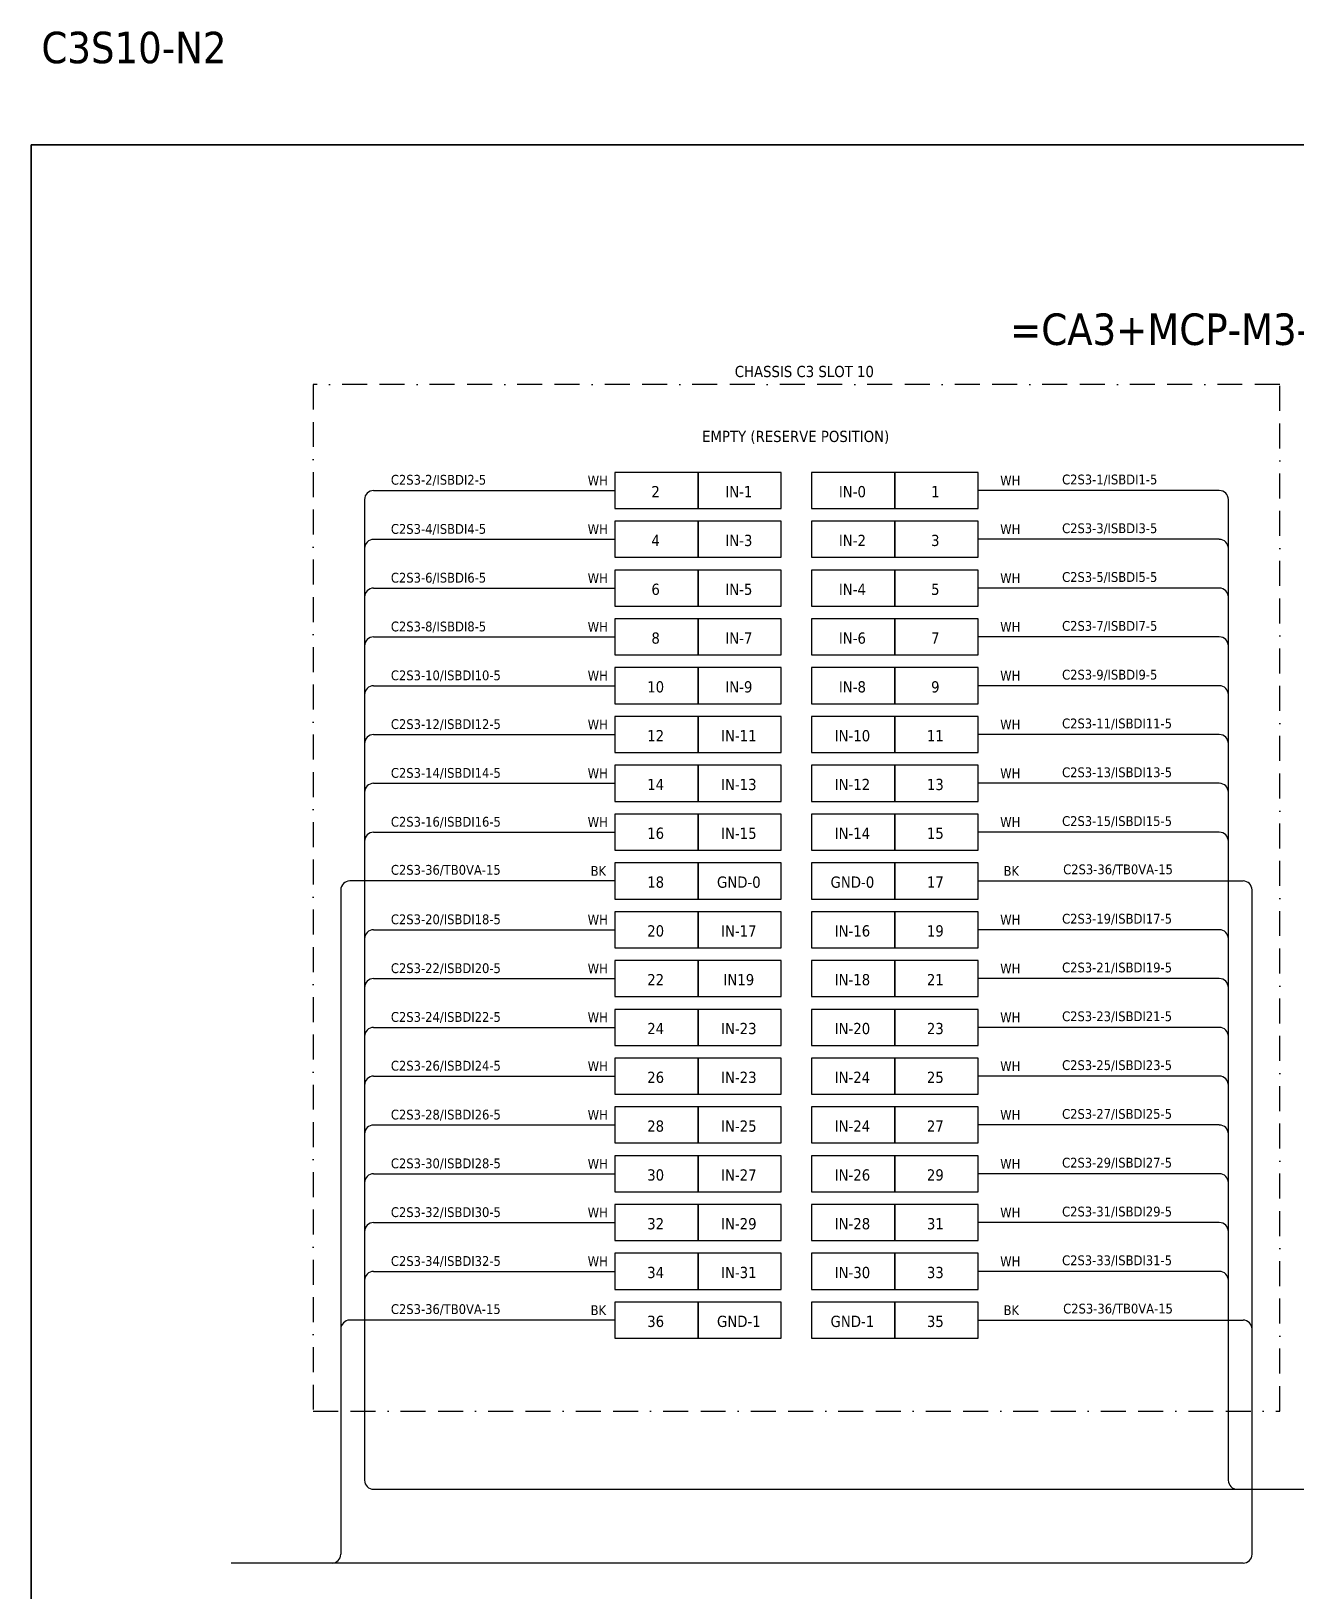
# Model space of a CAD drawing. Header units: millimetres. Extents: x 0 to 54213, y 0 to 2820.
# Drawn here: x 41933 to 43219, y 1234 to 2820 of the extents above; entities that cross this region are included whole.
import ezdxf
from ezdxf.enums import TextEntityAlignment as Align

# ---------------------------------------------------------------- set-up
doc = ezdxf.new("R2010")
doc.units = ezdxf.units.MM
doc.linetypes.add('BORDERX2', pattern=[88.9, 25.4, -12.7, 25.4, -12.7, 0, -12.7])
doc.layers.add('HELPPOINT', color=7, linetype='Continuous')
doc.layers.add('x01001-FrameArea', color=2, linetype='BORDERX2')
doc.layers.add('IE-EQUIP', color=253, linetype='Continuous', lineweight=25)
doc.layers.add('IE-WIRE', color=7, linetype='Continuous', lineweight=25)
doc.styles.add('Tahoma', font='')
doc.styles.get('Tahoma').set_extended_font_data('Tahoma')

msp = doc.modelspace()

# ---------------------------------------------------------------- linework, layer by layer
at = {"layer": 'HELPPOINT', "color": 4, "lineweight": 35}
for p, q in [((41933, 0), (41933, 2704.2)), ((41933, 2704.2), (45826.3, 2704.2)), ((41933, 0), (41933, 2704.2)), ((41933, 2704.2), (45826.3, 2704.2))]:
    msp.add_line(p, q, dxfattribs=at)
at = {"layer": 'IE-EQUIP', "linetype": 'Continuous', "ltscale": 25.4}
for points in [[(42526.4, 2334.4), (42611.1, 2334.4), (42611.1, 2371.1), (42526.4, 2371.1)], [(42611.1, 2334.4), (42695.7, 2334.4), (42695.7, 2371.1), (42611.1, 2371.1)], [(42726.6, 2334.4), (42811.2, 2334.4), (42811.2, 2371.1), (42726.6, 2371.1)], [(42811.2, 2334.4), (42895.9, 2334.4), (42895.9, 2371.1), (42811.2, 2371.1)], [(42526.4, 2284.8), (42611.1, 2284.8), (42611.1, 2321.5), (42526.4, 2321.5)], [(42611.1, 2284.8), (42695.7, 2284.8), (42695.7, 2321.5), (42611.1, 2321.5)], [(42726.6, 2284.8), (42811.2, 2284.8), (42811.2, 2321.5), (42726.6, 2321.5)], [(42811.2, 2284.8), (42895.9, 2284.8), (42895.9, 2321.5), (42811.2, 2321.5)], [(42526.4, 2235.1), (42611.1, 2235.1), (42611.1, 2271.8), (42526.4, 2271.8)], [(42611.1, 2235.1), (42695.7, 2235.1), (42695.7, 2271.8), (42611.1, 2271.8)], [(42726.6, 2235.1), (42811.2, 2235.1), (42811.2, 2271.8), (42726.6, 2271.8)], [(42811.2, 2235.1), (42895.9, 2235.1), (42895.9, 2271.8), (42811.2, 2271.8)], [(42526.4, 2185.5), (42611.1, 2185.5), (42611.1, 2222.2), (42526.4, 2222.2)], [(42611.1, 2185.5), (42695.7, 2185.5), (42695.7, 2222.2), (42611.1, 2222.2)], [(42726.6, 2185.5), (42811.2, 2185.5), (42811.2, 2222.2), (42726.6, 2222.2)], [(42811.2, 2185.5), (42895.9, 2185.5), (42895.9, 2222.2), (42811.2, 2222.2)], [(42526.4, 2135.9), (42611.1, 2135.9), (42611.1, 2172.6), (42526.4, 2172.6)], [(42611.1, 2135.9), (42695.7, 2135.9), (42695.7, 2172.6), (42611.1, 2172.6)], [(42726.6, 2135.9), (42811.2, 2135.9), (42811.2, 2172.6), (42726.6, 2172.6)], [(42811.2, 2135.9), (42895.9, 2135.9), (42895.9, 2172.6), (42811.2, 2172.6)], [(42526.4, 2086.2), (42611.1, 2086.2), (42611.1, 2122.9), (42526.4, 2122.9)], [(42611.1, 2086.2), (42695.7, 2086.2), (42695.7, 2122.9), (42611.1, 2122.9)], [(42726.6, 2086.2), (42811.2, 2086.2), (42811.2, 2122.9), (42726.6, 2122.9)], [(42811.2, 2086.2), (42895.9, 2086.2), (42895.9, 2122.9), (42811.2, 2122.9)], [(42526.4, 2036.6), (42611.1, 2036.6), (42611.1, 2073.3), (42526.4, 2073.3)], [(42611.1, 2036.6), (42695.7, 2036.6), (42695.7, 2073.3), (42611.1, 2073.3)], [(42726.6, 2036.6), (42811.2, 2036.6), (42811.2, 2073.3), (42726.6, 2073.3)], [(42811.2, 2036.6), (42895.9, 2036.6), (42895.9, 2073.3), (42811.2, 2073.3)], [(42526.4, 1987), (42611.1, 1987), (42611.1, 2023.7), (42526.4, 2023.7)], [(42611.1, 1987), (42695.7, 1987), (42695.7, 2023.7), (42611.1, 2023.7)], [(42726.6, 1987), (42811.2, 1987), (42811.2, 2023.7), (42726.6, 2023.7)], [(42811.2, 1987), (42895.9, 1987), (42895.9, 2023.7), (42811.2, 2023.7)], [(42526.4, 1937.3), (42611.1, 1937.3), (42611.1, 1974), (42526.4, 1974)], [(42611.1, 1937.3), (42695.7, 1937.3), (42695.7, 1974), (42611.1, 1974)], [(42726.6, 1937.3), (42811.2, 1937.3), (42811.2, 1974), (42726.6, 1974)], [(42811.2, 1937.3), (42895.9, 1937.3), (42895.9, 1974), (42811.2, 1974)], [(42526.4, 1887.7), (42611.1, 1887.7), (42611.1, 1924.4), (42526.4, 1924.4)], [(42611.1, 1887.7), (42695.7, 1887.7), (42695.7, 1924.4), (42611.1, 1924.4)], [(42726.6, 1887.7), (42811.2, 1887.7), (42811.2, 1924.4), (42726.6, 1924.4)], [(42811.2, 1887.7), (42895.9, 1887.7), (42895.9, 1924.4), (42811.2, 1924.4)], [(42526.4, 1838.1), (42611.1, 1838.1), (42611.1, 1874.8), (42526.4, 1874.8)], [(42611.1, 1838.1), (42695.7, 1838.1), (42695.7, 1874.8), (42611.1, 1874.8)], [(42726.6, 1838.1), (42811.2, 1838.1), (42811.2, 1874.8), (42726.6, 1874.8)], [(42811.2, 1838.1), (42895.9, 1838.1), (42895.9, 1874.8), (42811.2, 1874.8)], [(42526.4, 1788.4), (42611.1, 1788.4), (42611.1, 1825.1), (42526.4, 1825.1)], [(42611.1, 1788.4), (42695.7, 1788.4), (42695.7, 1825.1), (42611.1, 1825.1)], [(42726.6, 1788.4), (42811.2, 1788.4), (42811.2, 1825.1), (42726.6, 1825.1)], [(42811.2, 1788.4), (42895.9, 1788.4), (42895.9, 1825.1), (42811.2, 1825.1)], [(42526.4, 1738.8), (42611.1, 1738.8), (42611.1, 1775.5), (42526.4, 1775.5)], [(42611.1, 1738.8), (42695.7, 1738.8), (42695.7, 1775.5), (42611.1, 1775.5)], [(42726.6, 1738.8), (42811.2, 1738.8), (42811.2, 1775.5), (42726.6, 1775.5)], [(42811.2, 1738.8), (42895.9, 1738.8), (42895.9, 1775.5), (42811.2, 1775.5)], [(42526.4, 1689.2), (42611.1, 1689.2), (42611.1, 1725.9), (42526.4, 1725.9)], [(42611.1, 1689.2), (42695.7, 1689.2), (42695.7, 1725.9), (42611.1, 1725.9)], [(42726.6, 1689.2), (42811.2, 1689.2), (42811.2, 1725.9), (42726.6, 1725.9)], [(42811.2, 1689.2), (42895.9, 1689.2), (42895.9, 1725.9), (42811.2, 1725.9)], [(42526.4, 1639.5), (42611.1, 1639.5), (42611.1, 1676.2), (42526.4, 1676.2)], [(42611.1, 1639.5), (42695.7, 1639.5), (42695.7, 1676.2), (42611.1, 1676.2)], [(42726.6, 1639.5), (42811.2, 1639.5), (42811.2, 1676.2), (42726.6, 1676.2)], [(42811.2, 1639.5), (42895.9, 1639.5), (42895.9, 1676.2), (42811.2, 1676.2)], [(42526.4, 1589.9), (42611.1, 1589.9), (42611.1, 1626.6), (42526.4, 1626.6)], [(42611.1, 1589.9), (42695.7, 1589.9), (42695.7, 1626.6), (42611.1, 1626.6)], [(42726.6, 1589.9), (42811.2, 1589.9), (42811.2, 1626.6), (42726.6, 1626.6)], [(42811.2, 1589.9), (42895.9, 1589.9), (42895.9, 1626.6), (42811.2, 1626.6)], [(42526.4, 1540.3), (42611.1, 1540.3), (42611.1, 1577), (42526.4, 1577)], [(42611.1, 1540.3), (42695.7, 1540.3), (42695.7, 1577), (42611.1, 1577)], [(42726.6, 1540.3), (42811.2, 1540.3), (42811.2, 1577), (42726.6, 1577)], [(42811.2, 1540.3), (42895.9, 1540.3), (42895.9, 1577), (42811.2, 1577)], [(42526.4, 1490.6), (42611.1, 1490.6), (42611.1, 1527.3), (42526.4, 1527.3)], [(42611.1, 1490.6), (42695.7, 1490.6), (42695.7, 1527.3), (42611.1, 1527.3)], [(42726.6, 1490.6), (42811.2, 1490.6), (42811.2, 1527.3), (42726.6, 1527.3)], [(42811.2, 1490.6), (42895.9, 1490.6), (42895.9, 1527.3), (42811.2, 1527.3)]]:
    msp.add_lwpolyline(points, close=True, dxfattribs=at)
at = {"layer": 'IE-WIRE', "color": 4, "ltscale": 25.4}
for p, q in [((42281.2, 2352.7), (42526.4, 2352.7)), ((43141.2, 2352.7), (42895.9, 2352.7)), ((42272, 2343.6), (42272, 1346.2)), ((43150.3, 2343.6), (43150.3, 1346.2)), ((42281.2, 2303.1), (42526.4, 2303.1)), ((43141.2, 2303.1), (42895.9, 2303.1)), ((42281.2, 2253.5), (42526.4, 2253.5)), ((43141.2, 2253.5), (42895.9, 2253.5)), ((42281.2, 2203.8), (42526.4, 2203.8)), ((43141.2, 2203.8), (42895.9, 2203.8)), ((42281.2, 2154.2), (42526.4, 2154.2)), ((43141.2, 2154.2), (42895.9, 2154.2)), ((42281.2, 2104.6), (42526.4, 2104.6)), ((43141.2, 2104.6), (42895.9, 2104.6)), ((42281.2, 2055), (42526.4, 2055)), ((43141.2, 2055), (42895.9, 2055)), ((42281.2, 2005.3), (42526.4, 2005.3)), ((43141.2, 2005.3), (42895.9, 2005.3)), ((42281.2, 1906.1), (42526.4, 1906.1)), ((43141.2, 1906.1), (42895.9, 1906.1)), ((42281.2, 1856.4), (42526.4, 1856.4)), ((43141.2, 1856.4), (42895.9, 1856.4)), ((42281.2, 1806.8), (42526.4, 1806.8)), ((43141.2, 1806.8), (42895.9, 1806.8)), ((42281.2, 1757.2), (42526.4, 1757.2)), ((43141.2, 1757.2), (42895.9, 1757.2)), ((42281.2, 1707.5), (42526.4, 1707.5)), ((43141.2, 1707.5), (42895.9, 1707.5)), ((42281.2, 1657.9), (42526.4, 1657.9)), ((43141.2, 1657.9), (42895.9, 1657.9)), ((42281.2, 1608.3), (42526.4, 1608.3)), ((43141.2, 1608.3), (42895.9, 1608.3)), ((42281.2, 1558.6), (42526.4, 1558.6)), ((43141.2, 1558.6), (42895.9, 1558.6))]:
    msp.add_line(p, q, dxfattribs=at)
at = {"layer": 'IE-WIRE', "color": 7, "ltscale": 25.4}
for p, q in [((42526.4, 1955.7), (42257, 1955.7)), ((42895.9, 1955.7), (43165.3, 1955.7)), ((42247.9, 1946.5), (42247.9, 1270.9)), ((43174.4, 1946.5), (43174.4, 1270.9)), ((42526.4, 1509), (42257, 1509)), ((42895.9, 1509), (43165.3, 1509)), ((43165.5, 1262), (42136.4, 1262))]:
    msp.add_line(p, q, dxfattribs=at)
at = {"layer": 'IE-WIRE', "color": 4}
msp.add_line((42281.1, 1337), (43322.5, 1337), dxfattribs=at)
at = {"layer": 'IE-WIRE', "color": 4, "ltscale": 25.4}
for centre, start, end in [((42281.2, 2343.6), 90, 180), ((43141.2, 2343.6), 0, 90), ((42281.2, 2293.9), 90, 180), ((43141.2, 2293.9), 0, 90), ((42281.2, 2244.3), 90, 180), ((43141.2, 2244.3), 0, 90), ((42281.2, 2194.7), 90, 180), ((43141.2, 2194.7), 0, 90), ((42281.2, 2145), 90, 180), ((43141.2, 2145), 0, 90), ((42281.2, 2095.4), 90, 180), ((43141.2, 2095.4), 0, 90), ((42281.2, 2045.8), 90, 180), ((43141.2, 2045.8), 0, 90), ((42281.2, 1996.1), 90, 180), ((43141.2, 1996.1), 0, 90), ((42281.2, 1896.9), 90, 180), ((43141.2, 1896.9), 0, 90), ((42281.2, 1847.2), 90, 180), ((43141.2, 1847.2), 0, 90), ((42281.2, 1797.6), 90, 180), ((43141.2, 1797.6), 0, 90), ((42281.2, 1748), 90, 180), ((43141.2, 1748), 0, 90), ((42281.2, 1698.3), 90, 180), ((43141.2, 1698.3), 0, 90), ((42281.2, 1648.7), 90, 180), ((43141.2, 1648.7), 0, 90), ((42281.2, 1599.1), 90, 180), ((43141.2, 1599.1), 0, 90), ((42281.2, 1549.4), 90, 180), ((43141.2, 1549.4), 0, 90)]:
    msp.add_arc(centre, 9.17, start, end, dxfattribs=at)
at = {"layer": 'IE-WIRE', "color": 7, "ltscale": 25.4}
for centre, radius, start, end in [((42257, 1946.5), 9.14, 90, 180), ((43165.3, 1946.5), 9.14, 0, 90), ((42257, 1499.9), 9.14, 90, 180), ((43165.3, 1499.9), 9.14, 0, 90), ((42238.9, 1270.9), 8.96, 270, 0), ((43165.5, 1270.9), 8.96, 270, 0), ((43165.5, 1270.9), 8.96, 270, 0)]:
    msp.add_arc(centre, radius, start, end, dxfattribs=at)
at = {"layer": 'IE-WIRE', "color": 4}
for centre in [(42281.1, 1346.2), (43159.5, 1346.2)]:
    msp.add_arc(centre, 9.14, 180, 270, dxfattribs=at)
at = {"layer": 'x01001-FrameArea'}
msp.add_lwpolyline([(42219.7, 1416.6), (43202.7, 1416.6), (43202.7, 2460.5), (42219.7, 2460.5)], close=True, dxfattribs=at)

# ---------------------------------------------------------------- texts
at = {"color": 2, "style": 'Tahoma'}
msp.add_text('C3S10-N2', height=32, dxfattribs=at).set_placement((41943.4, 2787.3))
for s, height, p in [('=CA3+MCP-M3-P10', 32, (43116.4, 2516.8)), ('CHASSIS C3 SLOT 10', 11.441, (42719.2, 2473.8)), ('EMPTY (RESERVE POSITION)', 11.441, (42710.4, 2407.8)), ('2', 11.4, (42568, 2351.6)), ('IN-1', 11.44, (42652.6, 2351.6)), ('IN-0', 11.44, (42768.1, 2351.6)), ('1', 11.4, (42852.4, 2351.6)), ('4', 11.4, (42568, 2302)), ('IN-3', 11.44, (42652.6, 2302)), ('IN-2', 11.44, (42768.1, 2302)), ('3', 11.4, (42852.4, 2302)), ('6', 11.4, (42568, 2252.3)), ('IN-5', 11.44, (42652.6, 2252.3)), ('IN-4', 11.44, (42768.1, 2252.3)), ('5', 11.4, (42852.4, 2252.3)), ('8', 11.4, (42568, 2202.7)), ('IN-7', 11.44, (42652.6, 2202.7)), ('IN-6', 11.44, (42768.1, 2202.7)), ('7', 11.4, (42852.4, 2202.7)), ('10', 11.44, (42568, 2153.1)), ('IN-9', 11.44, (42652.6, 2153.1)), ('IN-8', 11.44, (42768.1, 2153.1)), ('9', 11.4, (42852.4, 2153.1)), ('12', 11.44, (42568, 2103.4)), ('IN-11', 11.44, (42652.6, 2103.4)), ('IN-10', 11.44, (42768.1, 2103.4)), ('11', 11.44, (42852.4, 2103.4)), ('14', 11.44, (42568, 2053.8)), ('IN-13', 11.44, (42652.6, 2053.8)), ('IN-12', 11.44, (42768.1, 2053.8)), ('13', 11.44, (42852.4, 2053.8)), ('16', 11.44, (42568, 2004.2)), ('IN-15', 11.44, (42652.6, 2004.2)), ('IN-14', 11.44, (42768.1, 2004.2)), ('15', 11.44, (42852.4, 2004.2)), ('18', 11.44, (42568, 1954.5)), ('GND-0', 11.44, (42652.6, 1954.5)), ('GND-0', 11.44, (42768.1, 1954.5)), ('17', 11.44, (42852.4, 1954.5)), ('20', 11.44, (42568, 1904.9)), ('IN-17', 11.44, (42652.6, 1904.9)), ('IN-16', 11.44, (42768.1, 1904.9)), ('19', 11.44, (42852.4, 1904.9)), ('22', 11.44, (42568, 1855.3)), ('IN19', 11.44, (42652.6, 1855.3)), ('IN-18', 11.44, (42768.1, 1855.3)), ('21', 11.44, (42852.4, 1855.3)), ('24', 11.44, (42568, 1805.6)), ('IN-23', 11.44, (42652.6, 1805.6)), ('IN-20', 11.44, (42768.1, 1805.6)), ('23', 11.44, (42852.4, 1805.6)), ('26', 11.44, (42568, 1756)), ('IN-23', 11.44, (42652.6, 1756)), ('IN-24', 11.44, (42768.1, 1756)), ('25', 11.44, (42852.4, 1756)), ('28', 11.44, (42568, 1706.4)), ('IN-25', 11.44, (42652.6, 1706.4)), ('IN-24', 11.44, (42768.1, 1706.4)), ('27', 11.44, (42852.4, 1706.4)), ('30', 11.44, (42568, 1656.7)), ('IN-27', 11.44, (42652.6, 1656.7)), ('IN-26', 11.44, (42768.1, 1656.7)), ('29', 11.44, (42852.4, 1656.7)), ('32', 11.44, (42568, 1607.1)), ('IN-29', 11.44, (42652.6, 1607.1)), ('IN-28', 11.44, (42768.1, 1607.1)), ('31', 11.44, (42852.4, 1607.1)), ('34', 11.44, (42568, 1557.5)), ('IN-31', 11.44, (42652.6, 1557.5)), ('IN-30', 11.44, (42768.1, 1557.5)), ('33', 11.44, (42852.4, 1557.5)), ('36', 11.44, (42568, 1507.8)), ('GND-1', 11.44, (42652.6, 1507.8)), ('GND-1', 11.44, (42768.1, 1507.8)), ('35', 11.44, (42852.4, 1507.8))]:
    msp.add_text(s, height=height, dxfattribs=at).set_placement(p, align=Align.MIDDLE_CENTER)
at = {"color": 4, "style": 'Tahoma'}
for s, height, p in [('C2S3-2/ISBDI2-5', 9.949, (42298.8, 2358.7)), ('WH', 9.95, (42498.9, 2358)), ('WH', 9.95, (42918.4, 2358)), ('C2S3-1/ISBDI1-5', 9.949, (42981.3, 2359)), ('C2S3-4/ISBDI4-5', 9.949, (42298.8, 2308.7)), ('WH', 9.95, (42498.9, 2308.4)), ('WH', 9.95, (42918.4, 2308.4)), ('C2S3-3/ISBDI3-5', 9.949, (42981.3, 2309.4)), ('C2S3-6/ISBDI6-5', 9.949, (42298.8, 2259.1)), ('WH', 9.95, (42498.9, 2258.7)), ('WH', 9.95, (42918.4, 2258.7)), ('C2S3-5/ISBDI5-5', 9.949, (42981.3, 2259.8)), ('C2S3-8/ISBDI8-5', 9.949, (42298.8, 2209.5)), ('WH', 9.95, (42498.9, 2209.1)), ('WH', 9.95, (42918.4, 2209.1)), ('C2S3-7/ISBDI7-5', 9.949, (42981.3, 2210.1)), ('C2S3-10/ISBDI10-5', 9.949, (42298.8, 2159.8)), ('WH', 9.95, (42498.9, 2159.5)), ('WH', 9.95, (42918.4, 2159.5)), ('C2S3-9/ISBDI9-5', 9.949, (42981.3, 2160.5)), ('C2S3-12/ISBDI12-5', 9.949, (42298.8, 2110.2)), ('WH', 9.95, (42498.9, 2109.8)), ('WH', 9.95, (42918.4, 2109.8)), ('C2S3-11/ISBDI11-5', 9.949, (42981.3, 2110.9)), ('C2S3-14/ISBDI14-5', 9.949, (42298.8, 2060.6)), ('WH', 9.95, (42498.9, 2060.2)), ('WH', 9.95, (42918.4, 2060.2)), ('C2S3-13/ISBDI13-5', 9.949, (42981.3, 2061.2)), ('C2S3-16/ISBDI16-5', 9.949, (42298.8, 2010.9)), ('WH', 9.95, (42498.9, 2010.6)), ('WH', 9.95, (42918.4, 2010.6)), ('C2S3-15/ISBDI15-5', 9.949, (42981.3, 2011.6)), ('C2S3-20/ISBDI18-5', 9.949, (42298.8, 1911.7)), ('WH', 9.95, (42498.9, 1911.3)), ('WH', 9.95, (42918.4, 1911.3)), ('C2S3-19/ISBDI17-5', 9.949, (42981.3, 1912.3)), ('C2S3-22/ISBDI20-5', 9.949, (42298.8, 1862)), ('WH', 9.95, (42498.9, 1861.7)), ('WH', 9.95, (42918.4, 1861.7)), ('C2S3-21/ISBDI19-5', 9.949, (42981.3, 1862.7)), ('C2S3-24/ISBDI22-5', 9.949, (42298.8, 1812.4)), ('WH', 9.95, (42498.9, 1812)), ('WH', 9.95, (42918.4, 1812)), ('C2S3-23/ISBDI21-5', 9.949, (42981.3, 1813.1)), ('C2S3-26/ISBDI24-5', 9.949, (42298.8, 1762.8)), ('WH', 9.95, (42498.9, 1762.4)), ('WH', 9.95, (42918.4, 1762.4)), ('C2S3-25/ISBDI23-5', 9.949, (42981.3, 1763.4)), ('C2S3-28/ISBDI26-5', 9.949, (42298.8, 1713.1)), ('WH', 9.95, (42498.9, 1712.8)), ('WH', 9.95, (42918.4, 1712.8)), ('C2S3-27/ISBDI25-5', 9.949, (42981.3, 1713.8)), ('C2S3-30/ISBDI28-5', 9.949, (42298.8, 1663.5)), ('WH', 9.95, (42498.9, 1663.1)), ('WH', 9.95, (42918.4, 1663.1)), ('C2S3-29/ISBDI27-5', 9.949, (42981.3, 1664.2)), ('C2S3-32/ISBDI30-5', 9.949, (42298.8, 1613.9)), ('WH', 9.95, (42498.9, 1613.5)), ('WH', 9.95, (42918.4, 1613.5)), ('C2S3-31/ISBDI29-5', 9.949, (42981.3, 1614.5)), ('C2S3-34/ISBDI32-5', 9.949, (42298.8, 1564.2)), ('WH', 9.95, (42498.9, 1563.9)), ('WH', 9.95, (42918.4, 1563.9)), ('C2S3-33/ISBDI31-5', 9.949, (42981.3, 1564.9))]:
    msp.add_text(s, height=height, dxfattribs=at).set_placement(p)
at = {"color": 7, "style": 'Tahoma'}
for s, height, p in [('C2S3-36/TB0VA-15', 9.949, (42298.8, 1962)), ('BK', 9.95, (42501.9, 1960.9)), ('BK', 9.95, (42921.8, 1960.9)), ('C2S3-36/TB0VA-15', 9.949, (42982.4, 1962.5)), ('C2S3-36/TB0VA-15', 9.949, (42298.8, 1515.3)), ('BK', 9.95, (42501.9, 1514.2)), ('BK', 9.95, (42921.8, 1514.2)), ('C2S3-36/TB0VA-15', 9.949, (42982.4, 1515.8))]:
    msp.add_text(s, height=height, dxfattribs=at).set_placement(p)

doc.saveas('drawing.dxf')
